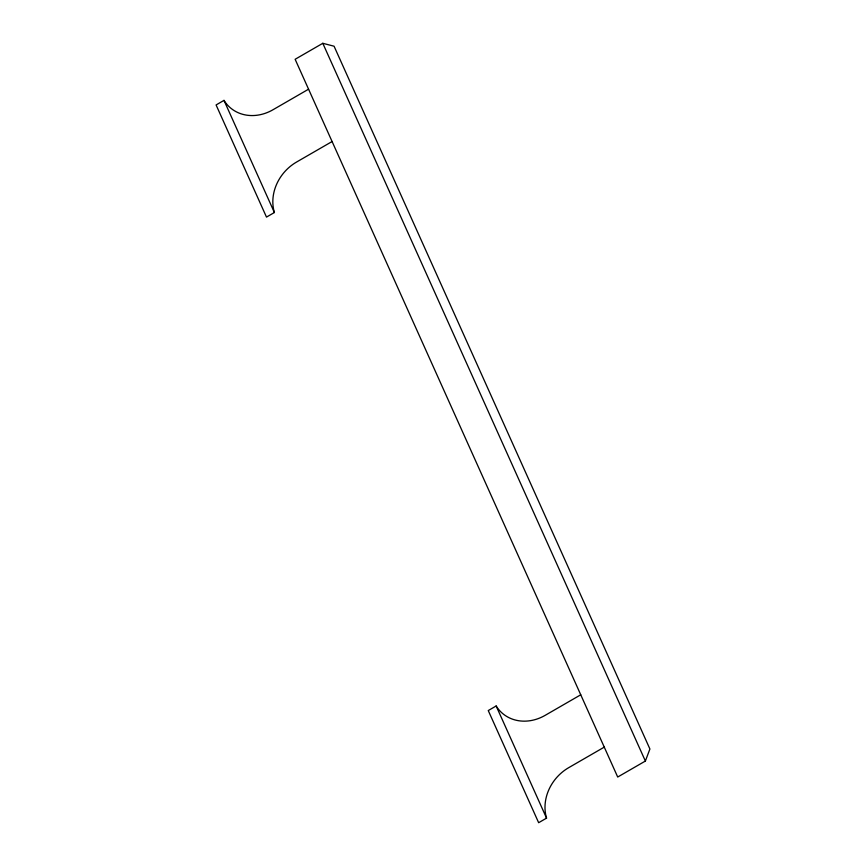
<?xml version="1.0" encoding="UTF-8"?>
<svg xmlns="http://www.w3.org/2000/svg" width="866" height="866" viewBox="0 0 866 866"><rect width="100%" height="100%" fill="white"/><g stroke="black" fill="none" stroke-linecap="round" stroke-linejoin="round"><path stroke-width="1.3" d="M645.376 761.052L649.911 749.003L334.07 46.212L322.801 43.3L295.133 59.289L617.707 777.029L645.376 761.052L322.801 43.3M308.577 89.187L273.007 109.744A42.109 36.307 -48.9 0 1 223.991 100.38L216.089 104.948L266.49 217.095L274.392 212.527A42.109 36.307 -48.9 0 1 296.518 162.072L332.1 141.526M580.74 694.792L545.169 715.338A42.109 36.307 -48.9 0 1 496.153 705.985L488.251 710.553L538.652 822.7L546.554 818.132A42.109 36.307 -48.9 0 1 568.691 767.677L604.262 747.131M223.991 100.38L274.392 212.527M496.153 705.985L546.554 818.132"/></g></svg>
